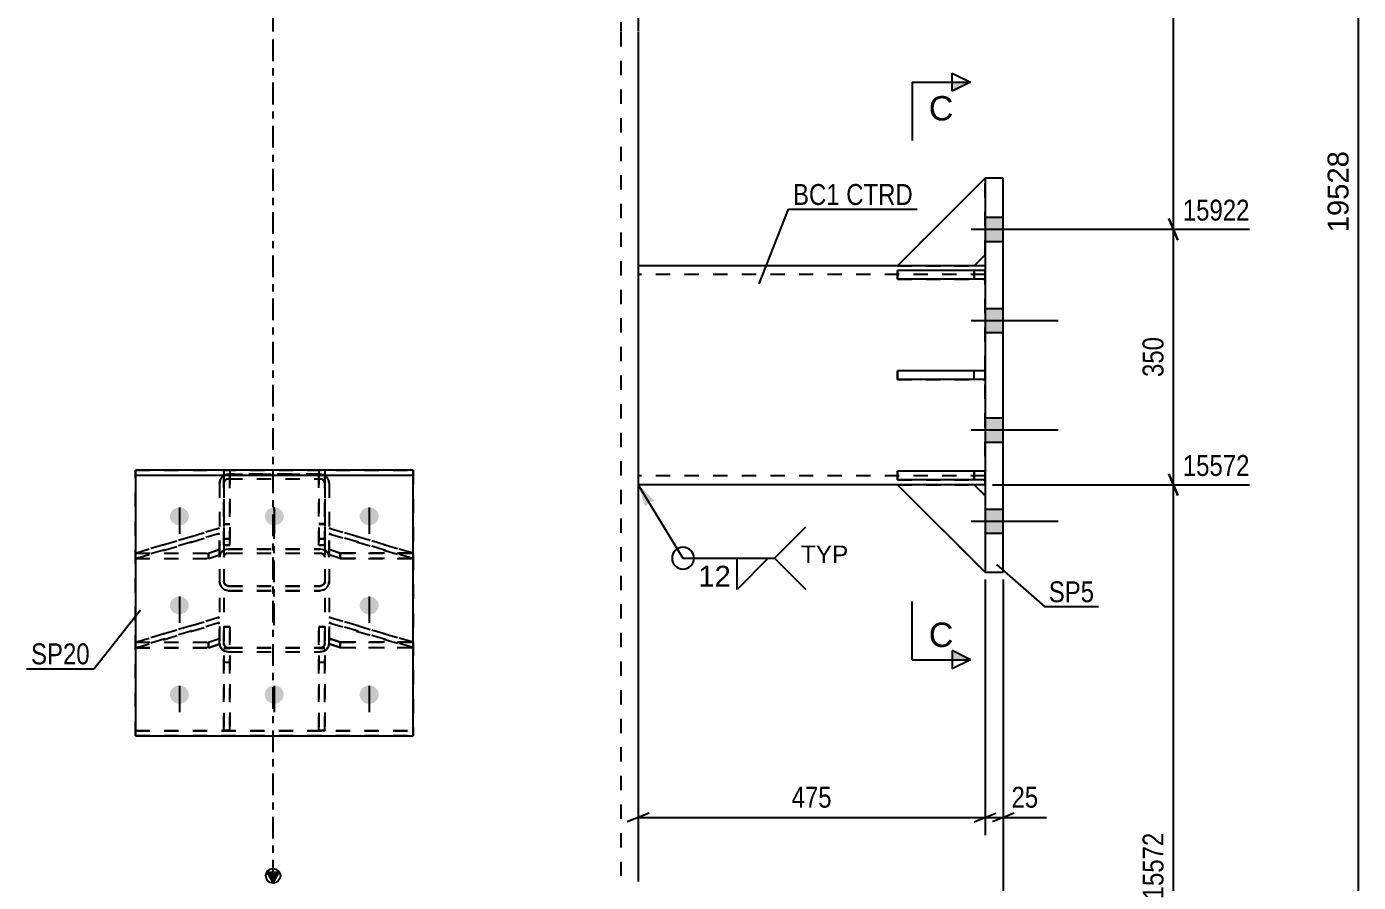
# Model space of a CAD drawing. Header units: millimetres. Extents: x -214 to 627, y -250 to 344.
# Drawn here: x -33.8 to 148.6, y 50 to 167.3 of the extents above; entities that cross this region are included whole.
import ezdxf

# ---------------------------------------------------------------- set-up
doc = ezdxf.new("R2010")
doc.units = ezdxf.units.MM
doc.linetypes.add('DXK_LINE_DOT2', pattern=[3.9198, 1.9599, -1.9599])
doc.linetypes.add('DXK_LINE_DOT3', pattern=[5.9187, 2.979, -0.9799, 0.9799, -0.9799])
doc.styles.add('Arial', font='ARIAL.TTF', dxfattribs={"height": 0.2})
doc.styles.add('Arial Narrow', font='ARIALN.TTF', dxfattribs={"height": 0.2})

# ---------------------------------------------------------------- blocks, each defined once
blk = doc.blocks.new('Bolt-284856835-4106 - 4104')
at = {"linetype": 'Continuous'}
for points in [[(-12.84, 101.39), (-12.57, 101.37), (-12.31, 101.29), (-12.08, 101.16), (-11.88, 100.99), (-11.72, 100.78), (-11.61, 100.55), (-11.55, 100.3), (-11.55, 100.04), (-11.61, 99.79), (-11.72, 99.56), (-11.88, 99.35), (-12.08, 99.18), (-12.31, 99.05), (-12.57, 98.98), (-12.84, 98.95), (-13.11, 98.98), (-13.37, 99.05), (-13.61, 99.18), (-13.81, 99.35), (-13.97, 99.56), (-14.08, 99.79), (-14.14, 100.04), (-14.14, 100.3), (-14.08, 100.55), (-13.97, 100.78), (-13.81, 100.99), (-13.61, 101.16), (-13.37, 101.29), (-13.11, 101.37)], [(0.16, 101.39), (0.43, 101.37), (0.69, 101.29), (0.92, 101.16), (1.12, 100.99), (1.28, 100.78), (1.39, 100.55), (1.45, 100.3), (1.45, 100.04), (1.39, 99.79), (1.28, 99.56), (1.12, 99.35), (0.92, 99.18), (0.69, 99.05), (0.43, 98.98), (0.16, 98.95), (-0.11, 98.98), (-0.37, 99.05), (-0.61, 99.18), (-0.81, 99.35), (-0.97, 99.56), (-1.08, 99.79), (-1.14, 100.04), (-1.14, 100.3), (-1.08, 100.55), (-0.97, 100.78), (-0.81, 100.99), (-0.61, 101.16), (-0.37, 101.29), (-0.11, 101.37)], [(13.16, 101.39), (13.43, 101.37), (13.69, 101.29), (13.92, 101.16), (14.12, 100.99), (14.28, 100.78), (14.39, 100.55), (14.45, 100.3), (14.45, 100.04), (14.39, 99.79), (14.28, 99.56), (14.12, 99.35), (13.92, 99.18), (13.69, 99.05), (13.43, 98.98), (13.16, 98.95), (12.89, 98.98), (12.63, 99.05), (12.39, 99.18), (12.19, 99.35), (12.03, 99.56), (11.92, 99.79), (11.86, 100.04), (11.86, 100.3), (11.92, 100.55), (12.03, 100.78), (12.19, 100.99), (12.39, 101.16), (12.63, 101.29), (12.89, 101.37)], [(-12.84, 89.18), (-12.57, 89.15), (-12.31, 89.07), (-12.08, 88.94), (-11.88, 88.77), (-11.72, 88.56), (-11.61, 88.33), (-11.55, 88.08), (-11.55, 87.83), (-11.61, 87.58), (-11.72, 87.34), (-11.88, 87.14), (-12.08, 86.97), (-12.31, 86.84), (-12.57, 86.76), (-12.84, 86.73), (-13.11, 86.76), (-13.37, 86.84), (-13.61, 86.97), (-13.81, 87.14), (-13.97, 87.34), (-14.08, 87.58), (-14.14, 87.83), (-14.14, 88.08), (-14.08, 88.33), (-13.97, 88.56), (-13.81, 88.77), (-13.61, 88.94), (-13.37, 89.07), (-13.11, 89.15)], [(13.16, 89.18), (13.43, 89.15), (13.69, 89.07), (13.92, 88.94), (14.12, 88.77), (14.28, 88.56), (14.39, 88.33), (14.45, 88.08), (14.45, 87.83), (14.39, 87.58), (14.28, 87.34), (14.12, 87.14), (13.92, 86.97), (13.69, 86.84), (13.43, 86.76), (13.16, 86.73), (12.89, 86.76), (12.63, 86.84), (12.39, 86.97), (12.19, 87.14), (12.03, 87.34), (11.92, 87.58), (11.86, 87.83), (11.86, 88.08), (11.92, 88.33), (12.03, 88.56), (12.19, 88.77), (12.39, 88.94), (12.63, 89.07), (12.89, 89.15)], [(-12.84, 76.99), (-12.57, 76.96), (-12.31, 76.88), (-12.08, 76.75), (-11.88, 76.58), (-11.72, 76.37), (-11.61, 76.13), (-11.55, 75.87), (-11.55, 75.61), (-11.61, 75.35), (-11.72, 75.11), (-11.88, 74.9), (-12.08, 74.72), (-12.31, 74.59), (-12.57, 74.51), (-12.84, 74.48), (-13.11, 74.51), (-13.37, 74.59), (-13.61, 74.72), (-13.81, 74.9), (-13.97, 75.11), (-14.08, 75.35), (-14.14, 75.61), (-14.14, 75.87), (-14.08, 76.13), (-13.97, 76.37), (-13.81, 76.58), (-13.61, 76.75), (-13.37, 76.88), (-13.11, 76.96)], [(0.16, 76.99), (0.43, 76.96), (0.69, 76.88), (0.92, 76.75), (1.12, 76.58), (1.28, 76.37), (1.39, 76.13), (1.45, 75.87), (1.45, 75.61), (1.39, 75.35), (1.28, 75.11), (1.12, 74.9), (0.92, 74.72), (0.69, 74.59), (0.43, 74.51), (0.16, 74.48), (-0.11, 74.51), (-0.37, 74.59), (-0.61, 74.72), (-0.81, 74.9), (-0.97, 75.11), (-1.08, 75.35), (-1.14, 75.61), (-1.14, 75.87), (-1.08, 76.13), (-0.97, 76.37), (-0.81, 76.58), (-0.61, 76.75), (-0.37, 76.88), (-0.11, 76.96)], [(13.16, 76.99), (13.43, 76.96), (13.69, 76.88), (13.92, 76.75), (14.12, 76.58), (14.28, 76.37), (14.39, 76.13), (14.45, 75.87), (14.45, 75.61), (14.39, 75.35), (14.28, 75.11), (14.12, 74.9), (13.92, 74.72), (13.69, 74.59), (13.43, 74.51), (13.16, 74.48), (12.89, 74.51), (12.63, 74.59), (12.39, 74.72), (12.19, 74.9), (12.03, 75.11), (11.92, 75.35), (11.86, 75.61), (11.86, 75.87), (11.92, 76.13), (12.03, 76.37), (12.19, 76.58), (12.39, 76.75), (12.63, 76.88), (12.89, 76.96)]]:
    blk.add_hatch(color=1, dxfattribs=at).paths.add_polyline_path(points)
at = {"color": 1, "linetype": 'Continuous'}
for p, q in [((-12.84, 101.37), (-12.84, 97.78)), ((0.16, 101.37), (0.16, 97.78)), ((13.16, 101.37), (13.16, 97.78)), ((-12.84, 89.15), (-12.84, 85.56)), ((13.16, 89.15), (13.16, 85.56)), ((-12.84, 76.94), (-12.84, 73.34)), ((0.16, 76.94), (0.16, 73.34)), ((13.16, 76.94), (13.16, 73.34))]:
    blk.add_line(p, q, dxfattribs=at)
blk = doc.blocks.new('Bolt-284856835-4240 - 4104')
at = {"color": 1, "linetype": 'DXK_LINE_DOT2'}
for p, q in [((-12.84, 101.39), (-12.84, 97.8)), ((0.16, 101.39), (0.16, 97.8)), ((13.16, 101.39), (13.16, 97.8)), ((-12.84, 89.17), (-12.84, 85.58)), ((13.16, 89.17), (13.16, 85.58)), ((-12.84, 76.96), (-12.84, 73.37)), ((0.16, 76.96), (0.16, 73.37)), ((13.16, 76.96), (13.16, 73.37))]:
    blk.add_line(p, q, dxfattribs=at)
blk = doc.blocks.new('Part-284856835-4129 - 4104')
at = {"color": 7, "linetype": 'DXK_LINE_DOT2'}
for p, q in [((-6.6, 105.85), (-6.14, 105.95)), ((6.46, 105.95), (-6.14, 105.95)), ((6.46, 105.95), (6.92, 105.85)), ((-7.34, 104.67), (-7.25, 105.16)), ((-7.34, 104.67), (-7.34, 82.72)), ((-6.7, 104.91), (-6.74, 104.67)), ((-6.74, 104.67), (-6.74, 82.72)), ((-6.57, 105.12), (-6.7, 104.91)), ((-6.37, 105.26), (-6.57, 105.12)), ((-6.14, 105.31), (-6.37, 105.26)), ((-6.14, 105.31), (6.46, 105.31)), ((6.69, 105.26), (6.46, 105.31)), ((6.88, 105.12), (6.69, 105.26)), ((7.01, 104.91), (6.88, 105.12)), ((7.06, 104.67), (7.01, 104.91)), ((7.06, 104.67), (7.06, 82.72)), ((7.57, 105.16), (7.66, 104.67)), ((7.66, 104.67), (7.66, 82.72)), ((-7.25, 94.99), (-7.34, 94.56)), ((-6.99, 95.36), (-7.25, 94.99)), ((-6.6, 95.6), (-6.99, 95.36)), ((-6.7, 94.77), (-6.57, 94.96)), ((-6.14, 95.69), (-6.6, 95.6)), ((-6.57, 94.96), (-6.37, 95.08)), ((-6.37, 95.08), (-6.14, 95.12)), ((-6.14, 95.69), (6.46, 95.69)), ((-6.14, 95.12), (6.46, 95.12)), ((6.92, 95.6), (6.46, 95.69)), ((6.46, 95.12), (6.69, 95.08)), ((6.69, 95.08), (6.88, 94.96)), ((6.88, 94.96), (7.01, 94.77)), ((7.31, 95.36), (6.92, 95.6)), ((7.57, 94.99), (7.31, 95.36)), ((7.66, 94.56), (7.57, 94.99)), ((-6.74, 94.56), (-6.7, 94.77)), ((7.01, 94.77), (7.06, 94.56)), ((-7.25, 90.77), (-7.34, 91.26)), ((-6.74, 91.26), (-6.7, 91.02)), ((7.01, 91.02), (7.06, 91.26)), ((7.66, 91.26), (7.57, 90.77)), ((-6.7, 91.02), (-6.57, 90.81)), ((-6.14, 89.98), (-6.6, 90.08)), ((-6.57, 90.81), (-6.37, 90.67)), ((-6.37, 90.67), (-6.14, 90.62)), ((-6.14, 90.62), (6.46, 90.62)), ((-6.14, 89.98), (6.46, 89.98)), ((6.46, 90.62), (6.69, 90.67)), ((6.92, 90.08), (6.46, 89.98)), ((6.69, 90.67), (6.88, 90.81)), ((6.88, 90.81), (7.01, 91.02)), ((-7.34, 82.72), (-7.25, 82.29)), ((-7.25, 82.29), (-6.99, 81.92)), ((-6.7, 82.5), (-6.74, 82.72)), ((-6.57, 82.32), (-6.7, 82.5)), ((-6.37, 82.2), (-6.57, 82.32)), ((-6.14, 82.15), (-6.37, 82.2)), ((-6.14, 82.15), (6.46, 82.15)), ((6.69, 82.2), (6.46, 82.15)), ((6.88, 82.32), (6.69, 82.2)), ((7.01, 82.5), (6.88, 82.32)), ((7.06, 82.72), (7.01, 82.5)), ((7.31, 81.92), (7.57, 82.29)), ((7.57, 82.29), (7.66, 82.72)), ((-6.99, 81.92), (-6.6, 81.68)), ((-6.6, 81.68), (-6.14, 81.59)), ((-6.14, 81.59), (6.46, 81.59)), ((6.46, 81.59), (6.92, 81.68)), ((6.92, 81.68), (7.31, 81.92))]:
    blk.add_line(p, q, dxfattribs=at)
for centre, start, end in [((-6.09, 104.72), 114.32, 159.2417), ((6.41, 104.72), 20.7583, 65.68), ((-6.09, 91.21), 200.7583, 245.68), ((6.41, 91.21), 294.32, 339.2417)]:
    blk.add_arc(centre, 1.24, start, end, dxfattribs=at)
blk = doc.blocks.new('Part-284856835-4135 - 4104')
at = {"color": 2, "linetype": 'Continuous'}
for p, q in [((19.16, 106.49), (-18.84, 106.49)), ((-18.84, 106.49), (-18.84, 70.1)), ((-18.84, 105.81), (19.16, 105.81)), ((19.16, 70.1), (19.16, 106.49)), ((-18.84, 70.1), (19.16, 70.1))]:
    blk.add_line(p, q, dxfattribs=at)
at = {"color": 7, "linetype": 'DXK_LINE_DOT2'}
blk.add_line((-18.84, 70.78), (19.16, 70.78), dxfattribs=at)
blk = doc.blocks.new('Part-284856835-4173 - 4104')
at = {"color": 2, "linetype": 'Continuous'}
for p, q in [((85.5, 134.51), (50, 134.51)), ((97.5, 134.51), (96, 134.51)), ((85.5, 104.51), (50, 104.51)), ((97.5, 104.51), (96, 104.51))]:
    blk.add_line(p, q, dxfattribs=at)
at = {"color": 7, "linetype": 'DXK_LINE_DOT2'}
for p, q in [((50, 134.51), (50, 104.51)), ((97.5, 133.31), (50, 133.31)), ((96, 134.51), (85.5, 134.51)), ((97.5, 104.51), (97.5, 134.51)), ((97.5, 105.71), (50, 105.71)), ((96, 104.51), (85.5, 104.51))]:
    blk.add_line(p, q, dxfattribs=at)
blk = doc.blocks.new('Part-284856835-4205 - 4104')
at = {"color": 7, "linetype": 'DXK_LINE_DOT2'}
for p, q in [((97.5, 133.86), (85.5, 133.86)), ((85.5, 133.86), (85.5, 132.66)), ((96, 133.86), (96, 132.66)), ((97.5, 132.66), (97.5, 133.86)), ((85.5, 132.66), (97.5, 132.66))]:
    blk.add_line(p, q, dxfattribs=at)
blk = doc.blocks.new('Part-284856835-4206 - 4104')
at = {"color": 7, "linetype": 'DXK_LINE_DOT2'}
for p, q in [((97.5, 106.36), (85.5, 106.36)), ((85.5, 106.36), (85.5, 105.16)), ((96, 106.36), (96, 105.16)), ((97.5, 105.16), (97.5, 106.36)), ((85.5, 105.16), (97.5, 105.16))]:
    blk.add_line(p, q, dxfattribs=at)
blk = doc.blocks.new('Part-284856835-4207 - 4104')
at = {"color": 7, "linetype": 'DXK_LINE_DOT2'}
for p, q in [((97.5, 120.11), (85.5, 120.11)), ((85.5, 120.11), (85.5, 118.91)), ((85.5, 118.91), (97.5, 118.91)), ((96, 118.91), (96, 120.11)), ((97.5, 118.91), (97.5, 120.11))]:
    blk.add_line(p, q, dxfattribs=at)
blk = doc.blocks.new('Part-284856835-4208 - 4104')
at = {"color": 2, "linetype": 'Continuous'}
for p, q in [((85.5, 132.66), (85.5, 133.86)), ((97.5, 133.86), (85.5, 133.86)), ((97.5, 133.86), (97.5, 132.66)), ((97.5, 132.66), (85.5, 132.66))]:
    blk.add_line(p, q, dxfattribs=at)
at = {"color": 7, "linetype": 'DXK_LINE_DOT2'}
for p, q in [((96, 132.66), (96, 133.86)), ((97.5, 133.86), (97.5, 133.86)), ((97.5, 133.86), (97.5, 133.86)), ((97.5, 132.66), (97.5, 132.66)), ((97.5, 132.66), (97.5, 132.66))]:
    blk.add_line(p, q, dxfattribs=at)
blk = doc.blocks.new('Part-284856835-4209 - 4104')
at = {"color": 2, "linetype": 'Continuous'}
for p, q in [((85.5, 105.16), (85.5, 106.36)), ((97.5, 106.36), (85.5, 106.36)), ((97.5, 106.36), (97.5, 105.16)), ((97.5, 105.16), (85.5, 105.16))]:
    blk.add_line(p, q, dxfattribs=at)
at = {"color": 7, "linetype": 'DXK_LINE_DOT2'}
for p, q in [((96, 105.16), (96, 106.36)), ((97.5, 106.36), (97.5, 106.36)), ((97.5, 106.36), (97.5, 106.36)), ((97.5, 105.16), (97.5, 105.16)), ((97.5, 105.16), (97.5, 105.16))]:
    blk.add_line(p, q, dxfattribs=at)
blk = doc.blocks.new('Part-284856835-4210 - 4104')
at = {"color": 2, "linetype": 'Continuous'}
for p, q in [((85.5, 118.91), (85.5, 120.11)), ((97.5, 120.11), (85.5, 120.11)), ((97.5, 118.91), (85.5, 118.91)), ((97.5, 120.11), (97.5, 118.91))]:
    blk.add_line(p, q, dxfattribs=at)
at = {"color": 7, "linetype": 'DXK_LINE_DOT2'}
for p, q in [((96, 118.91), (96, 120.11)), ((97.5, 120.11), (97.5, 120.11)), ((97.5, 120.11), (97.5, 120.11)), ((97.5, 118.91), (97.5, 118.91)), ((97.5, 118.91), (97.5, 118.91))]:
    blk.add_line(p, q, dxfattribs=at)
blk = doc.blocks.new('Part-284856835-4213 - 4104')
at = {"color": 2, "linetype": 'Continuous'}
for p, q in [((97.5, 146.51), (85.5, 134.51)), ((97.5, 136.01), (96, 134.51)), ((96, 134.51), (85.5, 134.51))]:
    blk.add_line(p, q, dxfattribs=at)
at = {"color": 7, "linetype": 'DXK_LINE_DOT2'}
for p, q in [((97.5, 136.01), (97.5, 146.51)), ((97.5, 146.51), (97.5, 146.51)), ((97.5, 146.51), (97.5, 146.51)), ((97.5, 136.01), (97.5, 136.01)), ((97.5, 136.01), (97.5, 136.01))]:
    blk.add_line(p, q, dxfattribs=at)
blk = doc.blocks.new('Part-284856835-4214 - 4104')
at = {"color": 7, "linetype": 'DXK_LINE_DOT2'}
for p, q in [((97.5, 146.51), (85.5, 134.51)), ((97.5, 136.01), (97.5, 146.51)), ((96, 134.51), (97.5, 136.01)), ((85.5, 134.51), (96, 134.51))]:
    blk.add_line(p, q, dxfattribs=at)
blk = doc.blocks.new('Part-284856835-4215 - 4104')
at = {"color": 2, "linetype": 'Continuous'}
for p, q in [((85.5, 104.51), (97.5, 92.51)), ((96, 104.51), (85.5, 104.51)), ((96, 104.51), (97.5, 103.01))]:
    blk.add_line(p, q, dxfattribs=at)
at = {"color": 7, "linetype": 'DXK_LINE_DOT2'}
for p, q in [((97.5, 103.01), (97.5, 92.51)), ((97.5, 103.01), (97.5, 103.01)), ((97.5, 92.51), (97.5, 92.51))]:
    blk.add_line(p, q, dxfattribs=at)
blk = doc.blocks.new('Part-284856835-4216 - 4104')
at = {"color": 7, "linetype": 'DXK_LINE_DOT2'}
for p, q in [((85.5, 104.51), (96, 104.51)), ((97.5, 92.51), (85.5, 104.51)), ((96, 104.51), (97.5, 103.01)), ((97.5, 103.01), (97.5, 92.51))]:
    blk.add_line(p, q, dxfattribs=at)
blk = doc.blocks.new('Part-284856835-4412 - 4104')
at = {"color": 7, "linetype": 'DXK_LINE_DOT2'}
for p, q in [((7.66, 82.69), (7.66, 86.35)), ((7.66, 86.35), (19.16, 82.93)), ((19.16, 82.18), (7.66, 85.6)), ((7.66, 83.44), (9.16, 82.93)), ((9.16, 82.18), (7.66, 82.69)), ((19.16, 82.93), (9.16, 82.93)), ((9.16, 82.93), (9.16, 82.18)), ((9.16, 82.18), (19.16, 82.18)), ((19.16, 82.93), (19.16, 82.18))]:
    blk.add_line(p, q, dxfattribs=at)
blk = doc.blocks.new('Part-284856835-4410 - 4104')
at = {"color": 7, "linetype": 'DXK_LINE_DOT2'}
for p, q in [((-18.84, 82.93), (-7.34, 86.35)), ((-7.34, 82.69), (-7.34, 86.35)), ((-7.34, 85.6), (-18.84, 82.18)), ((-18.84, 82.18), (-18.84, 82.93)), ((-18.84, 82.93), (-8.84, 82.93)), ((-18.84, 82.18), (-8.84, 82.18)), ((-8.84, 82.93), (-7.34, 83.44)), ((-8.84, 82.18), (-8.84, 82.93)), ((-8.84, 82.18), (-7.34, 82.69))]:
    blk.add_line(p, q, dxfattribs=at)
blk = doc.blocks.new('Part-284856835-4228 - 4104')
at = {"color": 7, "linetype": 'DXK_LINE_DOT2'}
for p, q in [((-18.84, 70.12), (-18.84, 106.51)), ((-18.84, 106.51), (19.16, 106.51)), ((-18.84, 105.83), (19.16, 105.83)), ((19.16, 106.51), (19.16, 70.12)), ((-18.84, 70.81), (19.16, 70.81)), ((-18.84, 70.12), (19.16, 70.12))]:
    blk.add_line(p, q, dxfattribs=at)
blk = doc.blocks.new('Part-284856835-4372 - 4104')
at = {"color": 2, "linetype": 'Continuous'}
blk.add_line((-5.94, 106.49), (-6.74, 106.49), dxfattribs=at)
at = {"color": 7, "linetype": 'DXK_LINE_DOT2'}
for p, q in [((-6.74, 106.49), (-6.74, 96.2)), ((-5.94, 96.2), (-5.94, 106.49)), ((-6.74, 99.11), (-5.94, 99.11)), ((-6.74, 97.1), (-5.94, 97.1)), ((-6.74, 96.2), (-5.94, 96.2))]:
    blk.add_line(p, q, dxfattribs=at)
blk = doc.blocks.new('Part-284856835-4262 - 4104')
at = {"color": 2, "linetype": 'Continuous'}
for p, q in [((97.5, 146.51), (97.5, 92.51)), ((100, 146.51), (97.5, 146.51)), ((100, 92.51), (100, 146.51)), ((97.5, 92.51), (100, 92.51))]:
    blk.add_line(p, q, dxfattribs=at)
blk = doc.blocks.new('Bolt-284856835-4307 - 4104')
at = {"linetype": 'Continuous'}
for points in [[(97.5, 141.16), (97.5, 137.86), (100, 137.86), (100, 141.16)], [(97.5, 141.16), (97.5, 137.86), (100, 137.86), (100, 141.16)], [(97.5, 141.16), (97.5, 137.86), (100, 137.86), (100, 141.16)], [(97.5, 128.66), (97.5, 125.36), (100, 125.36), (100, 128.66)], [(97.5, 128.66), (97.5, 125.36), (100, 125.36), (100, 128.66)], [(97.5, 113.66), (97.5, 110.36), (100, 110.36), (100, 113.66)], [(97.5, 113.66), (97.5, 110.36), (100, 110.36), (100, 113.66)], [(97.5, 101.16), (97.5, 97.86), (100, 97.86), (100, 101.16)], [(97.5, 101.16), (97.5, 97.86), (100, 97.86), (100, 101.16)], [(97.5, 101.16), (97.5, 97.86), (100, 97.86), (100, 101.16)]]:
    blk.add_hatch(color=1, dxfattribs=at).paths.add_polyline_path(points)
at = {"color": 1, "linetype": 'Continuous'}
for p, q in [((97.5, 141.16), (100, 141.16)), ((97.5, 141.16), (100, 141.16)), ((97.5, 141.16), (100, 141.16)), ((95.6, 139.51), (107.5, 139.51)), ((95.6, 139.51), (107.5, 139.51)), ((95.6, 139.51), (107.5, 139.51)), ((97.5, 137.86), (100, 137.86)), ((97.5, 137.86), (100, 137.86)), ((97.5, 137.86), (100, 137.86)), ((97.5, 128.66), (100, 128.66)), ((97.5, 128.66), (100, 128.66)), ((95.6, 127.01), (107.5, 127.01)), ((95.6, 127.01), (107.5, 127.01)), ((97.5, 125.36), (100, 125.36)), ((97.5, 125.36), (100, 125.36)), ((97.5, 113.66), (100, 113.66)), ((97.5, 113.66), (100, 113.66)), ((95.6, 112.01), (107.5, 112.01)), ((95.6, 112.01), (107.5, 112.01)), ((97.5, 110.36), (100, 110.36)), ((97.5, 110.36), (100, 110.36)), ((97.5, 101.16), (100, 101.16)), ((97.5, 101.16), (100, 101.16)), ((97.5, 101.16), (100, 101.16)), ((95.6, 99.51), (107.5, 99.51)), ((95.6, 99.51), (107.5, 99.51)), ((95.6, 99.51), (107.5, 99.51)), ((97.5, 97.86), (100, 97.86)), ((97.5, 97.86), (100, 97.86)), ((97.5, 97.86), (100, 97.86))]:
    blk.add_line(p, q, dxfattribs=at)
blk = doc.blocks.new('Part-284856835-4308 - 4104')
at = {"linetype": 'Continuous'}
blk.add_hatch(color=2, dxfattribs=at).paths.add_polyline_path([(0, 50), (-0.8, 51.4), (0.8, 51.4)])
at = {"color": 7, "linetype": 'DXK_LINE_DOT3'}
for p, q in [((0, 166.61), (0, 260.22)), ((0, 50.1), (0, 166.51))]:
    blk.add_line(p, q, dxfattribs=at)
at = {"color": 7, "linetype": 'DXK_LINE_DOT2'}
for p, q in [((47.6, 250.22), (47.6, 166.61)), ((47.6, 166.51), (47.6, 50.1))]:
    blk.add_line(p, q, dxfattribs=at)
at = {"color": 2, "linetype": 'Continuous'}
for p, q in [((50, 250.22), (50, 166.61)), ((50, 166.51), (50, 50.1)), ((0, 50), (-0.8, 51.4)), ((-0.8, 51.4), (0.8, 51.4)), ((0.8, 51.4), (0, 50))]:
    blk.add_line(p, q, dxfattribs=at)
blk.add_circle((0, 50.9), 1, dxfattribs=at)
blk = doc.blocks.new('Part-284856835-4322 - 4104')
at = {"color": 7, "linetype": 'DXK_LINE_DOT2'}
for p, q in [((-6.14, 105.97), (-6.6, 105.87)), ((-6.14, 105.97), (6.46, 105.97)), ((6.92, 105.87), (6.46, 105.97)), ((-7.25, 105.18), (-7.34, 104.69)), ((-7.34, 104.69), (-7.34, 82.74)), ((-6.74, 104.69), (-6.7, 104.94)), ((-6.74, 104.69), (-6.74, 82.74)), ((-6.7, 104.94), (-6.57, 105.14)), ((-6.57, 105.14), (-6.37, 105.28)), ((-6.37, 105.28), (-6.14, 105.33)), ((-6.14, 105.33), (6.46, 105.33)), ((6.46, 105.33), (6.69, 105.28)), ((6.69, 105.28), (6.88, 105.14)), ((6.88, 105.14), (7.01, 104.94)), ((7.01, 104.94), (7.06, 104.69)), ((7.06, 104.69), (7.06, 82.74)), ((7.66, 104.69), (7.57, 105.18)), ((7.66, 104.69), (7.66, 82.74)), ((-7.34, 94.58), (-7.25, 95.01)), ((-7.25, 95.01), (-6.99, 95.38)), ((-6.99, 95.38), (-6.6, 95.62)), ((-6.57, 94.98), (-6.7, 94.8)), ((-6.6, 95.62), (-6.14, 95.71)), ((-6.37, 95.1), (-6.57, 94.98)), ((-6.14, 95.14), (-6.37, 95.1)), ((-6.14, 95.71), (6.46, 95.71)), ((-6.14, 95.14), (6.46, 95.14)), ((6.46, 95.71), (6.92, 95.62)), ((6.69, 95.1), (6.46, 95.14)), ((6.88, 94.98), (6.69, 95.1)), ((7.01, 94.8), (6.88, 94.98)), ((6.92, 95.62), (7.31, 95.38)), ((7.31, 95.38), (7.57, 95.01)), ((7.57, 95.01), (7.66, 94.58)), ((-6.7, 94.8), (-6.74, 94.58)), ((7.06, 94.58), (7.01, 94.8)), ((-7.34, 91.28), (-7.25, 90.79)), ((-6.7, 91.04), (-6.74, 91.28)), ((7.06, 91.28), (7.01, 91.04)), ((7.57, 90.79), (7.66, 91.28)), ((-6.57, 90.83), (-6.7, 91.04)), ((-6.6, 90.1), (-6.37, 90.05)), ((-6.37, 90.69), (-6.57, 90.83)), ((-6.14, 90.64), (-6.37, 90.69)), ((-6.37, 90.05), (-6.14, 90.01)), ((-6.14, 90.64), (6.46, 90.64)), ((-6.14, 90.01), (6.46, 90.01)), ((6.69, 90.69), (6.46, 90.64)), ((6.46, 90.01), (6.88, 90.1)), ((6.88, 90.83), (6.69, 90.69)), ((7.01, 91.04), (6.88, 90.83)), ((6.88, 90.1), (6.92, 90.1)), ((-7.25, 82.31), (-7.34, 82.74)), ((-6.99, 81.94), (-7.25, 82.31)), ((-6.74, 82.74), (-6.7, 82.52)), ((-6.7, 82.52), (-6.57, 82.34)), ((-6.57, 82.34), (-6.37, 82.22)), ((-6.37, 82.22), (-6.14, 82.18)), ((-6.14, 82.18), (6.46, 82.18)), ((6.46, 82.18), (6.69, 82.22)), ((6.69, 82.22), (6.88, 82.34)), ((6.88, 82.34), (7.01, 82.52)), ((7.01, 82.52), (7.06, 82.74)), ((7.57, 82.31), (7.31, 81.94)), ((7.66, 82.74), (7.57, 82.31)), ((-6.6, 81.7), (-6.99, 81.94)), ((-6.14, 81.61), (-6.6, 81.7)), ((-6.14, 81.61), (6.46, 81.61)), ((6.92, 81.7), (6.46, 81.61)), ((7.31, 81.94), (6.92, 81.7))]:
    blk.add_line(p, q, dxfattribs=at)
at = {"color": 7, "linetype": 'DXK_LINE_DOT3'}
blk.add_line((0.16, 85.24), (0.16, 101.41), dxfattribs=at)
at = {"color": 7, "linetype": 'DXK_LINE_DOT2'}
for centre, start, end in [((-6.09, 104.74), 114.32, 159.2417), ((6.41, 104.74), 20.7583, 65.68), ((-6.09, 91.23), 200.7583, 245.68), ((6.41, 91.23), 294.32, 339.2417)]:
    blk.add_arc(centre, 1.24, start, end, dxfattribs=at)
blk = doc.blocks.new('Part-284856835-4367 - 4104')
at = {"color": 7, "linetype": 'DXK_LINE_DOT2'}
for p, q in [((7.66, 94.88), (7.66, 98.54)), ((19.16, 95.12), (7.66, 98.54)), ((7.66, 97.79), (19.16, 94.37)), ((9.16, 95.12), (7.66, 95.63)), ((9.16, 94.37), (7.66, 94.88)), ((9.16, 94.37), (9.16, 95.12)), ((9.16, 95.12), (19.16, 95.12)), ((19.16, 94.37), (19.16, 95.12)), ((19.16, 94.37), (9.16, 94.37))]:
    blk.add_line(p, q, dxfattribs=at)
blk = doc.blocks.new('Part-284856835-4368 - 4104')
at = {"color": 7, "linetype": 'DXK_LINE_DOT2'}
for p, q in [((7.66, 82.67), (7.66, 86.33)), ((19.16, 82.91), (7.66, 86.33)), ((7.66, 85.57), (19.16, 82.15)), ((9.16, 82.91), (7.66, 83.42)), ((9.16, 82.15), (7.66, 82.67)), ((9.16, 82.15), (9.16, 82.91)), ((9.16, 82.91), (19.16, 82.91)), ((19.16, 82.15), (9.16, 82.15)), ((19.16, 82.15), (19.16, 82.91))]:
    blk.add_line(p, q, dxfattribs=at)
blk = doc.blocks.new('Part-284856835-4369 - 4104')
at = {"color": 7, "linetype": 'DXK_LINE_DOT2'}
for p, q in [((-7.34, 98.54), (-18.84, 95.12)), ((-7.34, 94.88), (-7.34, 98.54)), ((-18.84, 94.37), (-7.34, 97.79)), ((-18.84, 95.12), (-8.84, 95.12)), ((-18.84, 95.12), (-18.84, 94.37)), ((-8.84, 95.12), (-7.34, 95.63)), ((-8.84, 95.12), (-8.84, 94.37)), ((-8.84, 94.37), (-7.34, 94.88)), ((-18.84, 94.37), (-8.84, 94.37))]:
    blk.add_line(p, q, dxfattribs=at)
blk = doc.blocks.new('Part-284856835-4370 - 4104')
at = {"color": 7, "linetype": 'DXK_LINE_DOT2'}
for p, q in [((-7.34, 86.33), (-18.84, 82.91)), ((-7.34, 82.67), (-7.34, 86.33)), ((-18.84, 82.15), (-7.34, 85.57)), ((-18.84, 82.91), (-8.84, 82.91)), ((-18.84, 82.91), (-18.84, 82.15)), ((-18.84, 82.15), (-8.84, 82.15)), ((-8.84, 82.91), (-7.34, 83.42)), ((-8.84, 82.91), (-8.84, 82.15)), ((-8.84, 82.15), (-7.34, 82.67))]:
    blk.add_line(p, q, dxfattribs=at)
blk = doc.blocks.new('Part-284856835-4371 - 4104')
at = {"color": 2, "linetype": 'Continuous'}
blk.add_line((7.06, 106.49), (6.26, 106.49), dxfattribs=at)
at = {"color": 7, "linetype": 'DXK_LINE_DOT2'}
for p, q in [((6.26, 106.49), (6.26, 96.2)), ((7.06, 96.2), (7.06, 106.49)), ((6.26, 99.11), (7.06, 99.11)), ((6.26, 97.1), (7.06, 97.1)), ((6.26, 96.2), (7.06, 96.2))]:
    blk.add_line(p, q, dxfattribs=at)
blk = doc.blocks.new('Part-284856835-4401 - 4104')
at = {"color": 7, "linetype": 'DXK_LINE_DOT2'}
for p, q in [((-6.74, 96.22), (-6.74, 106.51)), ((-5.94, 106.51), (-6.74, 106.51)), ((-5.94, 106.51), (-5.94, 96.22)), ((-6.74, 99.13), (-5.94, 99.13)), ((-6.74, 97.12), (-5.94, 97.12)), ((-5.94, 96.22), (-6.74, 96.22))]:
    blk.add_line(p, q, dxfattribs=at)
blk = doc.blocks.new('Part-284856835-4402 - 4104')
at = {"color": 7, "linetype": 'DXK_LINE_DOT2'}
for p, q in [((6.26, 96.22), (6.26, 106.51)), ((7.06, 106.51), (6.26, 106.51)), ((7.06, 106.51), (7.06, 96.22)), ((7.06, 99.13), (6.26, 99.13)), ((6.26, 97.12), (7.06, 97.12)), ((7.06, 96.22), (6.26, 96.22))]:
    blk.add_line(p, q, dxfattribs=at)
blk = doc.blocks.new('Part-284856835-4403 - 4104')
at = {"color": 7, "linetype": 'DXK_LINE_DOT2'}
for p, q in [((-6.74, 70.81), (-6.74, 85.03)), ((-6.74, 85.03), (-5.94, 85.03)), ((-5.94, 85.03), (-5.94, 70.81)), ((-6.74, 82.13), (-5.94, 82.13)), ((-6.74, 80.2), (-5.94, 80.2)), ((-5.94, 70.81), (-6.74, 70.81))]:
    blk.add_line(p, q, dxfattribs=at)
blk = doc.blocks.new('Part-284856835-4404 - 4104')
at = {"color": 7, "linetype": 'DXK_LINE_DOT2'}
for p, q in [((6.26, 70.81), (6.26, 85.03)), ((6.26, 85.03), (7.06, 85.03)), ((7.06, 85.03), (7.06, 70.81)), ((6.26, 82.13), (7.06, 82.13)), ((6.26, 80.2), (7.06, 80.2)), ((7.06, 70.81), (6.26, 70.81))]:
    blk.add_line(p, q, dxfattribs=at)
blk = doc.blocks.new('Part-284856835-4407 - 4104')
at = {"color": 7, "linetype": 'DXK_LINE_DOT2'}
for p, q in [((7.06, 85.01), (6.26, 85.01)), ((6.26, 85.01), (6.26, 70.78)), ((7.06, 70.78), (7.06, 85.01)), ((6.26, 82.1), (7.06, 82.1)), ((6.26, 80.18), (7.06, 80.18)), ((7.06, 70.78), (6.26, 70.78))]:
    blk.add_line(p, q, dxfattribs=at)
blk = doc.blocks.new('Part-284856835-4408 - 4104')
at = {"color": 7, "linetype": 'DXK_LINE_DOT2'}
for p, q in [((-5.94, 85.01), (-6.74, 85.01)), ((-6.74, 85.01), (-6.74, 70.78)), ((-5.94, 70.78), (-5.94, 85.01)), ((-6.74, 82.1), (-5.94, 82.1)), ((-6.74, 80.18), (-5.94, 80.18)), ((-5.94, 70.78), (-6.74, 70.78))]:
    blk.add_line(p, q, dxfattribs=at)
blk = doc.blocks.new('Part-284856835-4409 - 4104')
at = {"color": 7, "linetype": 'DXK_LINE_DOT2'}
for p, q in [((-18.84, 95.14), (-7.34, 98.56)), ((-7.34, 94.91), (-7.34, 98.56)), ((-7.34, 97.81), (-18.84, 94.39)), ((-18.84, 94.39), (-18.84, 95.14)), ((-18.84, 95.14), (-8.84, 95.14)), ((-8.84, 95.14), (-7.34, 95.66)), ((-8.84, 94.39), (-8.84, 95.14)), ((-8.84, 94.39), (-7.34, 94.91)), ((-18.84, 94.39), (-8.84, 94.39))]:
    blk.add_line(p, q, dxfattribs=at)
blk = doc.blocks.new('Part-284856835-4411 - 4104')
at = {"color": 7, "linetype": 'DXK_LINE_DOT2'}
for p, q in [((7.66, 94.91), (7.66, 98.56)), ((7.66, 98.56), (19.16, 95.14)), ((19.16, 94.39), (7.66, 97.81)), ((7.66, 95.66), (9.16, 95.14)), ((9.16, 94.39), (7.66, 94.91)), ((19.16, 95.14), (9.16, 95.14)), ((9.16, 95.14), (9.16, 94.39)), ((19.16, 95.14), (19.16, 94.39)), ((9.16, 94.39), (19.16, 94.39))]:
    blk.add_line(p, q, dxfattribs=at)
blk = doc.blocks.new('StraightDimension-284856835-4846 - 4104')
at = {"color": 7, "linetype": 'Continuous'}
for p, q in [((123.89, 216.22), (122.69, 219.22)), ((98.5, 217.72), (133.73, 217.72)), ((123.29, 139.51), (123.29, 217.72)), ((122.69, 141.01), (123.89, 138.01)), ((104.21, 139.51), (133.73, 139.51))]:
    blk.add_line(p, q, dxfattribs=at)
at = {"color": 0, "linetype": 'Continuous'}
blk.add_wipeout([(134.33, 218.32), (134.33, 222.52), (123.99, 222.52), (123.99, 218.32)], dxfattribs=at)
at = {"color": 0}
blk.add_wipeout([(122.54, 182.87), (118.34, 182.87), (118.34, 174.36), (122.54, 174.36)], dxfattribs=at)
at = {"color": 3, "linetype": 'Continuous', "style": 'Arial Narrow'}
blk.add_text('18762', height=2.863, dxfattribs=at).set_placement((124.59, 218.92))
at = {"color": 3, "style": 'Arial Narrow'}
blk.add_text('2840', height=2.863, rotation=90.0002, dxfattribs=at).set_placement((121.94, 174.96))
blk = doc.blocks.new('StraightDimension-284856835-4823 - 4104')
at = {"color": 7, "linetype": 'Continuous'}
for p, q in [((123.89, 103.01), (122.69, 106.01)), ((98.5, 104.51), (133.73, 104.51)), ((123.29, 0), (123.29, 104.51)), ((122.69, 1.5), (123.89, -1.5)), ((51, 0), (126.42, 0))]:
    blk.add_line(p, q, dxfattribs=at)
at = {"color": 0, "linetype": 'Continuous'}
for points in [[(134.33, 105.11), (134.33, 109.31), (123.99, 109.31), (123.99, 105.11)], [(127.02, 0.6), (127.02, 4.8), (123.99, 4.8), (123.99, 0.6)]]:
    blk.add_wipeout(points, dxfattribs=at)
at = {"color": 0}
blk.add_wipeout([(122.54, 57.42), (118.34, 57.42), (118.34, 47.08), (122.54, 47.08)], dxfattribs=at)
at = {"color": 3, "linetype": 'Continuous', "style": 'Arial Narrow'}
for s, height, p in [('15572', 2.863, (124.59, 105.71)), ('0', 2.86, (124.59, 1.2))]:
    blk.add_text(s, height=height, dxfattribs=at).set_placement(p)
at = {"color": 3, "style": 'Arial Narrow'}
blk.add_text('15572', height=2.863, rotation=90.0002, dxfattribs=at).set_placement((121.94, 47.68))
blk = doc.blocks.new('StraightDimension-284856835-4525 - 4104')
at = {"color": 7, "linetype": 'Continuous'}
blk.add_line((100, 91.51), (100, -44.92), dxfattribs=at)
blk = doc.blocks.new('StraightDimension-284856835-4812 - 4104')
at = {"color": 7, "linetype": 'Continuous'}
blk.add_line((148.63, -2.5), (148.63, 291.82), dxfattribs=at)
at = {"color": 0}
blk.add_wipeout([(147.88, 150.82), (143.68, 150.82), (143.68, 138.5), (147.88, 138.5)], dxfattribs=at)
at = {"color": 3, "style": 'Arial'}
blk.add_text('19528', height=2.865, rotation=90.0002, dxfattribs=at).set_placement((147.28, 139.1))
blk = doc.blocks.new('StraightDimension-284856835-4853 - 4104')
at = {"color": 7, "linetype": 'Continuous'}
for p, q in [((123.89, 138.01), (122.69, 141.01)), ((104.21, 139.51), (133.73, 139.51)), ((123.29, 104.51), (123.29, 139.51)), ((122.69, 106.01), (123.89, 103.01)), ((98.5, 104.51), (133.73, 104.51))]:
    blk.add_line(p, q, dxfattribs=at)
at = {"color": 0, "linetype": 'Continuous'}
blk.add_wipeout([(134.33, 140.11), (134.33, 144.31), (123.99, 144.31), (123.99, 140.11)], dxfattribs=at)
at = {"color": 0}
blk.add_wipeout([(122.54, 125.35), (118.34, 125.35), (118.34, 118.67), (122.54, 118.67)], dxfattribs=at)
at = {"color": 3, "linetype": 'Continuous', "style": 'Arial Narrow'}
blk.add_text('15922', height=2.863, dxfattribs=at).set_placement((124.59, 140.71))
at = {"color": 3, "style": 'Arial Narrow'}
blk.add_text('350', height=2.863, rotation=90.0002, dxfattribs=at).set_placement((121.94, 119.27))
blk = doc.blocks.new('StraightDimension-284856835-9244 - 4104')
at = {"color": 7, "linetype": 'Continuous'}
for p, q in [((97.5, 91.51), (97.5, 56.49)), ((100, 91.51), (100, 56.49)), ((96, 58.29), (99, 59.49)), ((97.5, 58.89), (100, 58.89)), ((101.5, 59.49), (98.5, 58.29))]:
    blk.add_line(p, q, dxfattribs=at)
at = {"color": 0}
blk.add_wipeout([(105.38, 59.64), (105.38, 63.84), (100.52, 63.84), (100.52, 59.64)], dxfattribs=at)
at = {"color": 7, "linetype": 'Continuous'}
blk.add_line((100, 58.89), (105.91, 58.89), dxfattribs=at)
blk.add_line((100, 58.89), (105.91, 58.89), dxfattribs=at)
at = {"color": 3, "style": 'Arial Narrow'}
blk.add_text('25', height=2.863, dxfattribs=at).set_placement((101.12, 60.24))
blk = doc.blocks.new('StraightDimension-284856835-9245 - 4104')
at = {"color": 7, "linetype": 'Continuous'}
for p, q in [((50, 103.51), (50, 56.49)), ((97.5, 91.51), (97.5, 56.49)), ((51.5, 59.49), (48.5, 58.29)), ((50, 58.89), (97.5, 58.89)), ((96, 58.29), (99, 59.49))]:
    blk.add_line(p, q, dxfattribs=at)
at = {"color": 0}
blk.add_wipeout([(77.09, 59.64), (77.09, 63.84), (70.41, 63.84), (70.41, 59.64)], dxfattribs=at)
at = {"color": 3, "style": 'Arial Narrow'}
blk.add_text('475', height=2.863, dxfattribs=at).set_placement((71.01, 60.24))
blk = doc.blocks.new('Mark-284856835-4258 - 4104')
at = {"color": 0}
blk.add_wipeout([(112.44, 88.4), (112.44, 91.4), (106.23, 91.4), (106.23, 88.4)], dxfattribs=at)
blk.add_wipeout([(112.44, 88.4), (112.44, 91.4), (106.23, 91.4), (106.23, 88.4)], dxfattribs=at)
at = {"color": 30, "linetype": 'Continuous'}
for p, q in [((99.07, 93.56), (105.63, 87.8)), ((105.63, 87.8), (113.04, 87.8))]:
    blk.add_line(p, q, dxfattribs=at)
at = {"color": 3, "style": 'Arial Narrow'}
blk.add_text('SP5', height=2.863, dxfattribs=at).set_placement((106.23, 88.4))
blk = doc.blocks.new('Mark-284856835-4131 - 4104')
at = {"color": 0}
blk.add_wipeout([(-25.12, 79.89), (-25.12, 82.89), (-33.16, 82.89), (-33.16, 79.89)], dxfattribs=at)
blk.add_wipeout([(-25.12, 79.89), (-25.12, 82.89), (-33.16, 82.89), (-33.16, 79.89)], dxfattribs=at)
at = {"color": 30, "linetype": 'Continuous'}
for p in [(-18.16, 87.31), (-33.76, 79.29)]:
    blk.add_line(p, (-24.52, 79.29), dxfattribs=at)
at = {"color": 3, "style": 'Arial Narrow'}
blk.add_text('SP20', height=2.863, dxfattribs=at).set_placement((-33.16, 79.89))
blk = doc.blocks.new('Mark-284856835-4169 - 4104')
at = {"color": 0}
blk.add_wipeout([(77.59, 142.85), (77.59, 145.85), (71.2, 145.85), (71.2, 142.85)], dxfattribs=at)
blk.add_wipeout([(77.59, 142.85), (77.59, 145.85), (71.2, 145.85), (71.2, 142.85)], dxfattribs=at)
at = {"color": 30, "linetype": 'Continuous'}
blk.add_line((66.55, 132.04), (70.6, 142.25), dxfattribs=at)
at = {"color": 3, "style": 'Arial Narrow'}
blk.add_text('BC1', height=2.863, dxfattribs=at).set_placement((71.2, 142.85))
at = {"color": 0}
blk.add_wipeout([(87.62, 142.85), (87.62, 145.85), (78.49, 145.85), (78.49, 142.85)], dxfattribs=at)
blk.add_wipeout([(87.62, 142.85), (87.62, 145.85), (78.49, 145.85), (78.49, 142.85)], dxfattribs=at)
at = {"color": 30, "linetype": 'Continuous'}
blk.add_line((70.6, 142.25), (88.22, 142.25), dxfattribs=at)
at = {"color": 3, "style": 'Arial Narrow'}
blk.add_text('CTRD', height=2.863, dxfattribs=at).set_placement((78.49, 142.85))
blk = doc.blocks.new('SectionMark-284856835-4946 - 4104')
at = {"color": 6, "linetype": 'Continuous'}
for p, q in [((93, 160.93), (95.5, 159.68)), ((87.5, 159.68), (87.5, 151.68)), ((87.5, 159.68), (95.5, 159.68)), ((87.5, 80.52), (87.5, 88.52)), ((87.5, 80.52), (95.5, 80.52)), ((95.5, 80.52), (93, 79.27))]:
    blk.add_line(p, q, dxfattribs=at)
at = {"color": 0, "linetype": 'Continuous'}
for points in [[(93.17, 154.43), (93.17, 157.93), (88.5, 157.93), (88.5, 154.43)], [(93.17, 82.27), (93.17, 85.77), (88.5, 85.77), (88.5, 82.27)]]:
    blk.add_wipeout(points, dxfattribs=at)
at = {"linetype": 'Continuous'}
for points in [[(93, 158.43), (93, 159.68), (95.5, 159.68)], [(93, 80.52), (93, 81.77), (95.5, 80.52)]]:
    blk.add_hatch(color=6, dxfattribs=at).paths.add_polyline_path(points)
at = {"color": 6, "linetype": 'Continuous'}
for p, q in [((93, 158.43), (93, 160.93)), ((95.5, 159.68), (93, 158.43)), ((95.5, 80.52), (93, 81.77)), ((93, 81.77), (93, 79.27))]:
    blk.add_line(p, q, dxfattribs=at)
at = {"color": 3, "linetype": 'Continuous', "style": 'Arial'}
for p in [(88.5, 154.43), (88.5, 82.27)]:
    blk.add_text(' C', height=3.343, dxfattribs=at).set_placement(p)
blk = doc.blocks.new('WeldMark-284856835-4954 - 4104')
at = {"linetype": 'Continuous'}
blk.add_hatch(color=30, dxfattribs=at).paths.add_polyline_path([(50.92, 101.56), (50, 104.51), (52.2, 102.34)])
at = {"color": 30, "linetype": 'Continuous'}
blk.add_line((50, 104.51), (56.13, 94.43), dxfattribs=at)
at = {"color": 3, "linetype": 'Continuous'}
for q in [(72.97, 98.71), (72.97, 90.14)]:
    blk.add_line((68.68, 94.43), q, dxfattribs=at)
blk.add_arc((56.13, 94.43), 1.5, 90, 270, dxfattribs=at)
at = {"color": 0}
blk.add_wipeout([(62.88, 90.33), (62.88, 93.73), (58.03, 93.73), (58.03, 90.33)], dxfattribs=at)
at = {"color": 30, "linetype": 'Continuous'}
blk.add_line((56.13, 94.43), (68.68, 94.43), dxfattribs=at)
at = {"color": 3, "linetype": 'Continuous'}
for p, q in [((63.54, 94.43), (67.82, 94.43)), ((67.82, 94.43), (63.54, 90.14)), ((63.54, 90.14), (63.54, 94.43))]:
    blk.add_line(p, q, dxfattribs=at)
blk.add_arc((56.13, 94.43), 1.5, 270, 90, dxfattribs=at)
at = {"color": 3, "style": 'Arial'}
blk.add_text('12', height=2.865, dxfattribs=at).set_placement((58.23, 90.53))
at = {"color": 0, "linetype": 'Continuous'}
blk.add_wipeout([(78.76, 93.78), (78.76, 96.28), (72.28, 96.28), (72.28, 93.78)], dxfattribs=at)
blk.add_wipeout([(78.76, 93.78), (78.76, 96.28), (72.28, 96.28), (72.28, 93.78)], dxfattribs=at)
at = {"color": 3, "linetype": 'Continuous', "style": 'Arial'}
blk.add_text('TYP', height=2.388, dxfattribs=at).set_placement((72.28, 93.78))

msp = doc.modelspace()

# ---------------------------------------------------------------- block references
for name in ['Part-284856835-4308 - 4104', 'Part-284856835-4213 - 4104', 'Part-284856835-4214 - 4104', 'Part-284856835-4262 - 4104', 'Bolt-284856835-4307 - 4104', 'Part-284856835-4173 - 4104', 'Part-284856835-4205 - 4104', 'Part-284856835-4208 - 4104', 'Part-284856835-4207 - 4104', 'Part-284856835-4210 - 4104', 'Part-284856835-4228 - 4104', 'Part-284856835-4135 - 4104', 'Part-284856835-4322 - 4104', 'Part-284856835-4129 - 4104', 'Part-284856835-4401 - 4104', 'Part-284856835-4372 - 4104', 'Part-284856835-4402 - 4104', 'Part-284856835-4371 - 4104', 'Part-284856835-4206 - 4104', 'Part-284856835-4209 - 4104', 'Part-284856835-4215 - 4104', 'Part-284856835-4216 - 4104', 'Bolt-284856835-4106 - 4104', 'Bolt-284856835-4240 - 4104', 'Part-284856835-4409 - 4104', 'Part-284856835-4369 - 4104', 'Part-284856835-4411 - 4104', 'Part-284856835-4367 - 4104', 'Part-284856835-4410 - 4104', 'Part-284856835-4370 - 4104', 'Part-284856835-4412 - 4104', 'Part-284856835-4368 - 4104', 'Part-284856835-4403 - 4104', 'Part-284856835-4408 - 4104', 'Part-284856835-4404 - 4104', 'Part-284856835-4407 - 4104']:
    msp.add_blockref(name, (0, 0))

# ---------------------------------------------------------------- next in the draw order: block references
for name in ['StraightDimension-284856835-4846 - 4104', 'StraightDimension-284856835-4823 - 4104']:
    msp.add_blockref(name, (0, 0))

# ---------------------------------------------------------------- next in the draw order: block references
msp.add_blockref('StraightDimension-284856835-4525 - 4104', (0, 0))

# ---------------------------------------------------------------- next in the draw order: block references
for name in ['StraightDimension-284856835-4812 - 4104', 'Mark-284856835-4131 - 4104']:
    msp.add_blockref(name, (0, 0))

# ---------------------------------------------------------------- next in the draw order: block references
for name in ['Mark-284856835-4169 - 4104', 'StraightDimension-284856835-4853 - 4104', 'StraightDimension-284856835-9244 - 4104']:
    msp.add_blockref(name, (0, 0))

# ---------------------------------------------------------------- next in the draw order: block references
msp.add_blockref('StraightDimension-284856835-9245 - 4104', (0, 0))

# ---------------------------------------------------------------- next in the draw order: block references
for name in ['SectionMark-284856835-4946 - 4104', 'WeldMark-284856835-4954 - 4104', 'Mark-284856835-4258 - 4104']:
    msp.add_blockref(name, (0, 0))

doc.saveas('drawing.dxf')
